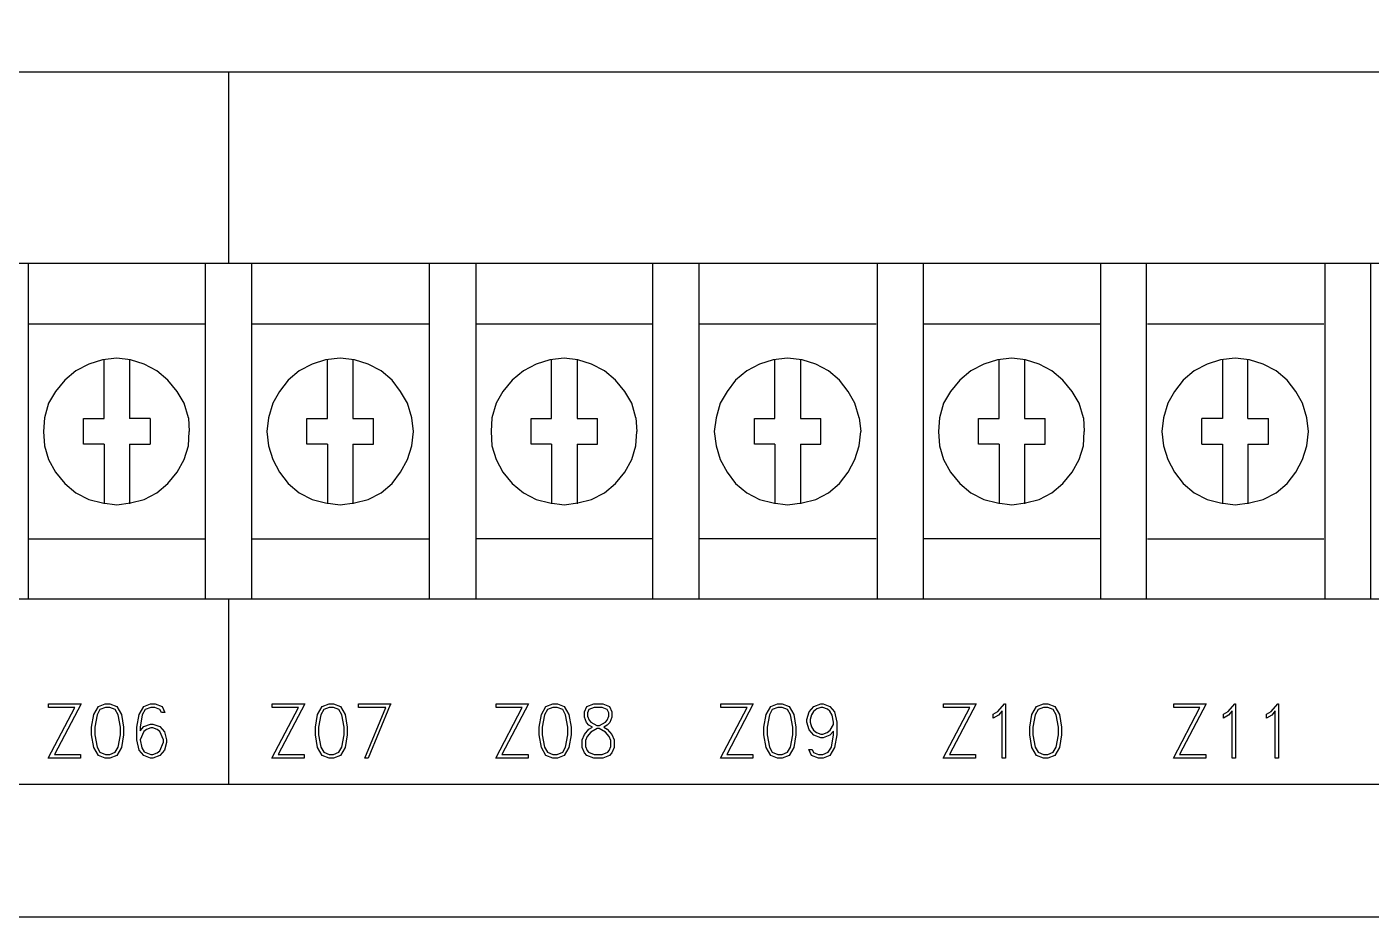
# Model space of a CAD drawing. Extents: x 3.4 to 20.6, y 5.2 to 12.5.
# Drawn here: x 6.324 to 8.953, y 5.517 to 7.258 of the extents above; entities that cross this region are included whole.
import ezdxf

# ---------------------------------------------------------------- set-up
doc = ezdxf.new("R2010")
doc.units = 0
doc.header["$MEASUREMENT"] = 0
doc.layers.get('0').update_dxf_attribs({"linetype": 'CONTINUOUS'})

msp = doc.modelspace()

# ---------------------------------------------------------------- linework, layer by layer
for points in [[(20.5633, 5.5167), (3.435, 5.5167), (3.415, 5.5183), (3.3983, 5.5283), (3.385, 5.5417), (3.3767, 5.5583), (3.375, 5.5767), (3.375, 12.4217)], [(9.1182, 7.1695), (8.7896, 7.1695), (8.6264, 7.1695), (8.4641, 7.1695), (8.3028, 7.1695), (8.1426, 7.1695), (7.9837, 7.1695), (7.8261, 7.1695), (7.6701, 7.1695), (7.5158, 7.1695), (7.3632, 7.1695), (7.2125, 7.1695), (7.0639, 7.1695), (6.9174, 7.1695), (6.7731, 7.1695), (6.6313, 7.1695), (6.492, 7.1695), (6.3554, 7.1695), (6.2215, 7.1695)], [(6.7184, 7.1695), (6.7184, 6.795)], [(15.905, 6.1383), (15.905, 6.795), (3.655, 6.795), (3.655, 6.1383)], [(6.3267, 6.795), (6.3267, 6.1383)], [(6.6733, 6.1383), (6.6733, 6.795)], [(6.7633, 6.795), (6.7633, 6.1383)], [(7.1117, 6.1383), (7.1117, 6.795)], [(7.2017, 6.795), (7.2017, 6.1383)], [(7.5483, 6.1383), (7.5483, 6.795)], [(7.6383, 6.795), (7.6383, 6.1383)], [(7.9867, 6.795), (7.9867, 6.1383)], [(8.0767, 6.795), (8.0767, 6.1383)], [(8.4233, 6.795), (8.4233, 6.1383)], [(8.5133, 6.1383), (8.5133, 6.795)], [(8.8617, 6.795), (8.8617, 6.1383)], [(8.9517, 6.1383), (8.9517, 6.795)], [(6.6733, 6.6767), (6.3283, 6.6767)], [(7.11, 6.6767), (6.765, 6.6767)], [(7.5483, 6.6767), (7.2033, 6.6767)], [(7.985, 6.6767), (7.64, 6.6767)], [(8.4233, 6.6767), (8.0783, 6.6767)], [(8.86, 6.6767), (8.515, 6.6767)], [(6.64, 6.4933), (6.6317, 6.5217), (6.6183, 6.545), (6.6, 6.5667), (6.5783, 6.585), (6.5533, 6.5983), (6.5267, 6.6067), (6.5, 6.61), (6.4717, 6.6067), (6.445, 6.5983), (6.42, 6.585), (6.3983, 6.5667), (6.38, 6.545), (6.3667, 6.5217), (6.3583, 6.4933), (6.3567, 6.4667), (6.3583, 6.4383), (6.3667, 6.4117), (6.38, 6.3867), (6.3983, 6.365), (6.42, 6.3467), (6.445, 6.3333), (6.4717, 6.3267), (6.5, 6.3233), (6.5267, 6.3267), (6.5533, 6.3333), (6.5783, 6.3467), (6.6, 6.365), (6.6183, 6.3867), (6.6317, 6.4117), (6.64, 6.4383), (6.6417, 6.4667)], [(6.475, 6.4917), (6.475, 6.6067)], [(6.525, 6.6067), (6.525, 6.4917)], [(7.08, 6.4667), (7.0767, 6.4933), (7.0683, 6.5217), (7.055, 6.545), (7.0383, 6.5667), (7.0167, 6.585), (6.9917, 6.5983), (6.965, 6.6067), (6.9367, 6.61), (6.9083, 6.6067), (6.8817, 6.5983), (6.8567, 6.585), (6.835, 6.5667), (6.8183, 6.545), (6.805, 6.5217), (6.7967, 6.4933), (6.7933, 6.4667), (6.7967, 6.4383), (6.805, 6.4117), (6.8183, 6.3867), (6.835, 6.365), (6.8567, 6.3467), (6.8817, 6.3333), (6.9083, 6.3267), (6.9367, 6.3233), (6.965, 6.3267), (6.9917, 6.3333), (7.0167, 6.3467), (7.0383, 6.365), (7.055, 6.3867), (7.0683, 6.4117), (7.0767, 6.4383), (7.08, 6.4667)], [(6.9117, 6.4917), (6.9117, 6.6067)], [(6.9617, 6.6067), (6.9617, 6.4917)], [(7.515, 6.4933), (7.5067, 6.5217), (7.4933, 6.545), (7.475, 6.5667), (7.4533, 6.585), (7.4283, 6.5983), (7.4017, 6.6067), (7.375, 6.61), (7.3467, 6.6067), (7.32, 6.5983), (7.295, 6.585), (7.2733, 6.5667), (7.255, 6.545), (7.2417, 6.5217), (7.2333, 6.4933), (7.2317, 6.4667), (7.2333, 6.4383), (7.2417, 6.4117), (7.255, 6.3867), (7.2733, 6.365), (7.295, 6.3467), (7.32, 6.3333), (7.3467, 6.3267), (7.375, 6.3233), (7.4017, 6.3267), (7.4283, 6.3333), (7.4533, 6.3467), (7.475, 6.365), (7.4933, 6.3867), (7.5067, 6.4117), (7.515, 6.4383), (7.5167, 6.4667)], [(7.35, 6.4917), (7.35, 6.6067)], [(7.4, 6.6067), (7.4, 6.4917)], [(7.9517, 6.4933), (7.9433, 6.5217), (7.93, 6.545), (7.9133, 6.5667), (7.8917, 6.585), (7.8667, 6.5983), (7.84, 6.6067), (7.8117, 6.61), (7.7833, 6.6067), (7.7567, 6.5983), (7.7317, 6.585), (7.71, 6.5667), (7.6933, 6.545), (7.68, 6.5217), (7.6717, 6.4933), (7.6683, 6.4667), (7.6717, 6.4383), (7.68, 6.4117), (7.6933, 6.3867), (7.71, 6.365), (7.7317, 6.3467), (7.7567, 6.3333), (7.7833, 6.3267), (7.8117, 6.3233), (7.84, 6.3267), (7.8667, 6.3333), (7.8917, 6.3467), (7.9133, 6.365), (7.93, 6.3867), (7.9433, 6.4117), (7.9517, 6.4383), (7.955, 6.4667)], [(7.7867, 6.4917), (7.7867, 6.6067)], [(7.8367, 6.6067), (7.8367, 6.4917)], [(8.39, 6.4933), (8.3817, 6.5217), (8.3683, 6.545), (8.35, 6.5667), (8.3283, 6.585), (8.3033, 6.5983), (8.2767, 6.6067), (8.25, 6.61), (8.2217, 6.6067), (8.195, 6.5983), (8.17, 6.585), (8.1483, 6.5667), (8.13, 6.545), (8.1167, 6.5217), (8.1083, 6.4933), (8.1067, 6.4667), (8.1083, 6.4383), (8.1167, 6.4117), (8.13, 6.3867), (8.1483, 6.365), (8.17, 6.3467), (8.195, 6.3333), (8.2217, 6.3267), (8.25, 6.3233), (8.2767, 6.3267), (8.3033, 6.3333), (8.3283, 6.3467), (8.35, 6.365), (8.3683, 6.3867), (8.3817, 6.4117), (8.39, 6.4383), (8.3917, 6.4667)], [(8.225, 6.4917), (8.225, 6.6067)], [(8.275, 6.6067), (8.275, 6.4917)], [(8.83, 6.4667), (8.8267, 6.4933), (8.8183, 6.5217), (8.805, 6.545), (8.7883, 6.5667), (8.7667, 6.585), (8.7417, 6.5983), (8.715, 6.6067), (8.6867, 6.61), (8.6583, 6.6067), (8.6317, 6.5983), (8.6067, 6.585), (8.585, 6.5667), (8.5683, 6.545), (8.555, 6.5217), (8.5467, 6.4933), (8.5433, 6.4667), (8.5467, 6.4383), (8.555, 6.4117), (8.5683, 6.3867), (8.585, 6.365), (8.6067, 6.3467), (8.6317, 6.3333), (8.6583, 6.3267), (8.6867, 6.3233), (8.715, 6.3267), (8.7417, 6.3333), (8.7667, 6.3467), (8.7883, 6.365), (8.805, 6.3867), (8.8183, 6.4117), (8.8267, 6.4383), (8.83, 6.4667)], [(8.6617, 6.6067), (8.6617, 6.4917)], [(8.7117, 6.4917), (8.7117, 6.6067)], [(6.64, 6.4933), (6.6417, 6.4667)], [(7.515, 6.4933), (7.5167, 6.4667)], [(7.9517, 6.4933), (7.955, 6.4667)], [(8.39, 6.4933), (8.3917, 6.4667)], [(6.435, 6.4417), (6.435, 6.4917)], [(6.435, 6.4917), (6.475, 6.4917)], [(6.565, 6.4917), (6.525, 6.4917)], [(6.565, 6.4917), (6.565, 6.4417)], [(6.8717, 6.4417), (6.8717, 6.4917)], [(6.8717, 6.4917), (6.9117, 6.4917)], [(6.9617, 6.4417), (7.0017, 6.4417), (7.0017, 6.4917)], [(6.9617, 6.4917), (7.0017, 6.4917)], [(7.31, 6.4417), (7.31, 6.4917)], [(7.31, 6.4917), (7.35, 6.4917)], [(7.4, 6.4417), (7.44, 6.4417), (7.44, 6.4917)], [(7.4, 6.4917), (7.44, 6.4917)], [(7.7467, 6.4417), (7.7467, 6.4917)], [(7.7467, 6.4917), (7.7867, 6.4917)], [(7.8367, 6.4417), (7.8767, 6.4417), (7.8767, 6.4917)], [(7.8367, 6.4917), (7.8767, 6.4917)], [(8.185, 6.4417), (8.185, 6.4917)], [(8.185, 6.4917), (8.225, 6.4917)], [(8.275, 6.4417), (8.315, 6.4417), (8.315, 6.4917)], [(8.275, 6.4917), (8.315, 6.4917)], [(8.6217, 6.4417), (8.6217, 6.4917)], [(8.6617, 6.4917), (8.6217, 6.4917)], [(8.7117, 6.4417), (8.7517, 6.4417), (8.7517, 6.4917)], [(8.7117, 6.4917), (8.7517, 6.4917)], [(6.475, 6.4417), (6.435, 6.4417)], [(6.475, 6.4417), (6.475, 6.325)], [(6.525, 6.4417), (6.525, 6.325)], [(6.525, 6.4417), (6.565, 6.4417)], [(6.9117, 6.4417), (6.8717, 6.4417)], [(6.9117, 6.4417), (6.9117, 6.325)], [(6.9617, 6.4417), (6.9617, 6.325)], [(7.35, 6.4417), (7.31, 6.4417)], [(7.35, 6.4417), (7.35, 6.325)], [(7.4, 6.4417), (7.4, 6.325)], [(7.7867, 6.4417), (7.7467, 6.4417)], [(7.7867, 6.4417), (7.7867, 6.325)], [(7.8367, 6.4417), (7.8367, 6.325)], [(8.225, 6.4417), (8.185, 6.4417)], [(8.225, 6.4417), (8.225, 6.325)], [(8.275, 6.4417), (8.275, 6.325)], [(8.6217, 6.4417), (8.6617, 6.4417), (8.6617, 6.325)], [(8.7117, 6.4417), (8.7117, 6.325)], [(6.3283, 6.2567), (6.6733, 6.2567)], [(6.765, 6.2567), (7.11, 6.2567)], [(7.5483, 6.2567), (7.2033, 6.2567)], [(7.985, 6.2567), (7.64, 6.2567)], [(8.4233, 6.2567), (8.0783, 6.2567)], [(8.515, 6.2567), (8.86, 6.2567)], [(15.905, 6.1383), (3.655, 6.1383)], [(6.7184, 6.1383), (6.7184, 5.7769)], [(6.43, 5.9338), (6.3779, 5.8349), (6.4291, 5.8349), (6.4291, 5.8277), (6.3659, 5.8277), (6.4177, 5.9266), (6.3665, 5.9266), (6.3665, 5.9338), (6.43, 5.9338)], [(6.5132, 5.8732), (6.5089, 5.8482), (6.4999, 5.8328), (6.4864, 5.8277), (6.4775, 5.8277), (6.464, 5.8328), (6.4551, 5.8482), (6.4507, 5.8732), (6.4507, 5.8883), (6.4551, 5.9133), (6.464, 5.9287), (6.4775, 5.9338), (6.4864, 5.9338), (6.4999, 5.9287), (6.5089, 5.9133), (6.5132, 5.8883), (6.5132, 5.8732)], [(6.5069, 5.8735), (6.5069, 5.888), (6.5026, 5.9125), (6.4968, 5.9225), (6.4862, 5.9266), (6.4778, 5.9266), (6.4671, 5.9225), (6.4613, 5.9125), (6.457, 5.888), (6.457, 5.8735), (6.4613, 5.849), (6.4671, 5.839), (6.4778, 5.8349), (6.4862, 5.8349), (6.4968, 5.839), (6.5026, 5.849), (6.5069, 5.8735)], [(6.5974, 5.8584), (6.593, 5.8431), (6.5839, 5.8328), (6.5706, 5.8277), (6.566, 5.8277), (6.5527, 5.8328), (6.5436, 5.8431), (6.5392, 5.8633), (6.5392, 5.8883), (6.5435, 5.9133), (6.5526, 5.9287), (6.566, 5.9338), (6.575, 5.9338), (6.5885, 5.9287), (6.5937, 5.9167), (6.5871, 5.9167), (6.5844, 5.9228), (6.5746, 5.9266), (6.5663, 5.9266), (6.5556, 5.9225), (6.5498, 5.9125), (6.5455, 5.888), (6.5455, 5.881), (6.5527, 5.8892), (6.566, 5.8943), (6.5706, 5.8943), (6.5839, 5.8892), (6.593, 5.8788), (6.5974, 5.8636), (6.5974, 5.8584)], [(6.8675, 5.9338), (6.8154, 5.8349), (6.8666, 5.8349), (6.8666, 5.8277), (6.8034, 5.8277), (6.8552, 5.9266), (6.804, 5.9266), (6.804, 5.9338), (6.8675, 5.9338)], [(6.9507, 5.8732), (6.9464, 5.8482), (6.9374, 5.8328), (6.9239, 5.8277), (6.915, 5.8277), (6.9015, 5.8328), (6.8926, 5.8482), (6.8882, 5.8732), (6.8882, 5.8883), (6.8926, 5.9133), (6.9015, 5.9287), (6.915, 5.9338), (6.9239, 5.9338), (6.9374, 5.9287), (6.9464, 5.9133), (6.9507, 5.8883), (6.9507, 5.8732)], [(6.9444, 5.8735), (6.9444, 5.888), (6.9401, 5.9125), (6.9343, 5.9225), (6.9237, 5.9266), (6.9153, 5.9266), (6.9046, 5.9225), (6.8988, 5.9125), (6.8945, 5.888), (6.8945, 5.8735), (6.8988, 5.849), (6.9046, 5.839), (6.9153, 5.8349), (6.9237, 5.8349), (6.9343, 5.839), (6.9401, 5.849), (6.9444, 5.8735)], [(7.0363, 5.9338), (7.0348, 5.9319), (6.9913, 5.8277), (6.9847, 5.8277), (7.026, 5.9266), (6.9724, 5.9266), (6.9724, 5.9338), (7.0363, 5.9338)], [(7.305, 5.9338), (7.2529, 5.8349), (7.3041, 5.8349), (7.3041, 5.8277), (7.2409, 5.8277), (7.2927, 5.9266), (7.2415, 5.9266), (7.2415, 5.9338), (7.305, 5.9338)], [(7.3882, 5.8732), (7.3839, 5.8482), (7.3749, 5.8328), (7.3614, 5.8277), (7.3525, 5.8277), (7.339, 5.8328), (7.3301, 5.8482), (7.3257, 5.8732), (7.3257, 5.8883), (7.3301, 5.9133), (7.339, 5.9287), (7.3525, 5.9338), (7.3614, 5.9338), (7.3749, 5.9287), (7.3839, 5.9133), (7.3882, 5.8883), (7.3882, 5.8732)], [(7.3819, 5.8735), (7.3819, 5.888), (7.3776, 5.9125), (7.3718, 5.9225), (7.3612, 5.9266), (7.3528, 5.9266), (7.3421, 5.9225), (7.3363, 5.9125), (7.332, 5.888), (7.332, 5.8735), (7.3363, 5.849), (7.3421, 5.839), (7.3528, 5.8349), (7.3612, 5.8349), (7.3718, 5.839), (7.3776, 5.849), (7.3819, 5.8735)], [(7.4724, 5.8483), (7.468, 5.8381), (7.4633, 5.8328), (7.45, 5.8277), (7.4324, 5.8277), (7.4191, 5.8328), (7.4143, 5.8381), (7.4099, 5.8483), (7.4099, 5.8637), (7.4143, 5.8741), (7.4232, 5.8842), (7.4303, 5.8882), (7.4232, 5.8921), (7.4186, 5.8974), (7.4142, 5.9077), (7.4142, 5.9181), (7.4187, 5.9287), (7.4324, 5.9338), (7.45, 5.9338), (7.4635, 5.9287), (7.4681, 5.9181), (7.4681, 5.9077), (7.4637, 5.8974), (7.4591, 5.8921), (7.452, 5.8882), (7.4591, 5.8842), (7.468, 5.8741), (7.4724, 5.8637), (7.4724, 5.8483)], [(7.4618, 5.9094), (7.4618, 5.9164), (7.4591, 5.9228), (7.4489, 5.9266), (7.4334, 5.9266), (7.4232, 5.9228), (7.4205, 5.9164), (7.4205, 5.9094), (7.4238, 5.9016), (7.427, 5.8981), (7.4385, 5.8916), (7.4437, 5.8916), (7.4554, 5.8981), (7.4585, 5.9016), (7.4618, 5.9094)], [(7.7445, 5.9338), (7.6925, 5.8349), (7.7436, 5.8349), (7.7436, 5.8277), (7.6805, 5.8277), (7.7323, 5.9266), (7.6811, 5.9266), (7.6811, 5.9338), (7.7445, 5.9338)], [(7.8278, 5.8732), (7.8235, 5.8482), (7.8145, 5.8328), (7.801, 5.8277), (7.7921, 5.8277), (7.7786, 5.8328), (7.7696, 5.8482), (7.7653, 5.8732), (7.7653, 5.8883), (7.7696, 5.9133), (7.7786, 5.9287), (7.7921, 5.9338), (7.801, 5.9338), (7.8145, 5.9287), (7.8235, 5.9133), (7.8278, 5.8883), (7.8278, 5.8732)], [(7.8215, 5.8735), (7.8215, 5.888), (7.8172, 5.9125), (7.8114, 5.9225), (7.8008, 5.9266), (7.7924, 5.9266), (7.7817, 5.9225), (7.7759, 5.9125), (7.7716, 5.888), (7.7716, 5.8735), (7.7759, 5.849), (7.7817, 5.839), (7.7924, 5.8349), (7.8008, 5.8349), (7.8114, 5.839), (7.8172, 5.849), (7.8215, 5.8735)], [(7.9076, 5.8732), (7.9033, 5.8482), (7.8943, 5.8328), (7.8808, 5.8277), (7.872, 5.8277), (7.8583, 5.8328), (7.8531, 5.8448), (7.8597, 5.8448), (7.8624, 5.8388), (7.8722, 5.8349), (7.8806, 5.8349), (7.8912, 5.839), (7.8971, 5.849), (7.9014, 5.8735), (7.9014, 5.8806), (7.8942, 5.8724), (7.8808, 5.8673), (7.8763, 5.8673), (7.8629, 5.8724), (7.8539, 5.8827), (7.8495, 5.8979), (7.8495, 5.9032), (7.8539, 5.9184), (7.8629, 5.9287), (7.8763, 5.9338), (7.8808, 5.9338), (7.8942, 5.9287), (7.9032, 5.9184), (7.9076, 5.8982), (7.9076, 5.8732)], [(7.9014, 5.8934), (7.9014, 5.8979), (7.8989, 5.9118), (7.8942, 5.9198), (7.8896, 5.9232), (7.8806, 5.9266), (7.8766, 5.9266), (7.869, 5.9238), (7.8623, 5.9188), (7.8586, 5.9124), (7.8557, 5.9029), (7.8557, 5.8982), (7.8586, 5.8888), (7.8624, 5.8821), (7.8682, 5.8777), (7.8766, 5.8745), (7.8806, 5.8745), (7.8889, 5.8777), (7.8947, 5.8821), (7.9014, 5.8934)], [(8.18, 5.9338), (8.1279, 5.8349), (8.1791, 5.8349), (8.1791, 5.8277), (8.1159, 5.8277), (8.1677, 5.9266), (8.1165, 5.9266), (8.1165, 5.9338), (8.18, 5.9338)], [(8.2373, 5.8277), (8.231, 5.8277), (8.231, 5.9201), (8.2239, 5.9119), (8.2137, 5.9061), (8.2137, 5.9136), (8.2227, 5.9188), (8.2359, 5.9338), (8.2373, 5.9338), (8.2373, 5.8277)], [(8.3474, 5.8732), (8.3431, 5.8482), (8.3341, 5.8328), (8.3206, 5.8277), (8.3117, 5.8277), (8.2982, 5.8328), (8.2892, 5.8482), (8.2849, 5.8732), (8.2849, 5.8883), (8.2892, 5.9133), (8.2982, 5.9287), (8.3117, 5.9338), (8.3206, 5.9338), (8.3341, 5.9287), (8.3431, 5.9133), (8.3474, 5.8883), (8.3474, 5.8732)], [(8.3411, 5.8735), (8.3411, 5.888), (8.3368, 5.9125), (8.331, 5.9225), (8.3204, 5.9266), (8.312, 5.9266), (8.3013, 5.9225), (8.2955, 5.9125), (8.2912, 5.888), (8.2912, 5.8735), (8.2955, 5.849), (8.3013, 5.839), (8.312, 5.8349), (8.3204, 5.8349), (8.331, 5.839), (8.3368, 5.849), (8.3411, 5.8735)], [(8.63, 5.9338), (8.5779, 5.8349), (8.6291, 5.8349), (8.6291, 5.8277), (8.5659, 5.8277), (8.6177, 5.9266), (8.5665, 5.9266), (8.5665, 5.9338), (8.63, 5.9338)], [(8.6873, 5.8277), (8.681, 5.8277), (8.681, 5.9201), (8.6739, 5.9119), (8.6637, 5.9061), (8.6637, 5.9136), (8.6727, 5.9188), (8.6859, 5.9338), (8.6873, 5.9338), (8.6873, 5.8277)], [(8.7715, 5.8277), (8.7652, 5.8277), (8.7652, 5.9201), (8.7581, 5.9119), (8.7479, 5.9061), (8.7479, 5.9136), (8.7569, 5.9188), (8.7701, 5.9338), (8.7715, 5.9338), (8.7715, 5.8277)], [(6.5911, 5.8588), (6.5911, 5.8632), (6.5838, 5.88), (6.5786, 5.8838), (6.5704, 5.887), (6.5663, 5.887), (6.558, 5.8838), (6.5528, 5.88), (6.5455, 5.8633), (6.5488, 5.8481), (6.5538, 5.8397), (6.5663, 5.8349), (6.5704, 5.8349), (6.5786, 5.8382), (6.5838, 5.842), (6.5911, 5.8588)], [(7.4661, 5.8501), (7.4661, 5.8621), (7.4628, 5.8698), (7.4554, 5.8783), (7.443, 5.8853), (7.4393, 5.8853), (7.427, 5.8783), (7.4195, 5.8698), (7.4162, 5.8621), (7.4162, 5.8501), (7.4195, 5.8423), (7.4224, 5.8392), (7.4334, 5.8349), (7.4489, 5.8349), (7.4599, 5.8392), (7.4628, 5.8423), (7.4661, 5.8501)], [(6.2215, 5.7769), (6.3554, 5.7769), (6.492, 5.7769), (6.6313, 5.7769), (6.7731, 5.7769), (6.9174, 5.7769), (7.0639, 5.7769), (7.2125, 5.7769), (7.3632, 5.7769), (7.5158, 5.7769), (7.6701, 5.7769), (7.8261, 5.7769), (7.9837, 5.7769), (8.1426, 5.7769), (8.3028, 5.7769), (8.4641, 5.7769), (8.6264, 5.7769), (8.7896, 5.7769), (9.1182, 5.7769)]]:
    msp.add_lwpolyline(points)

doc.saveas('drawing.dxf')
